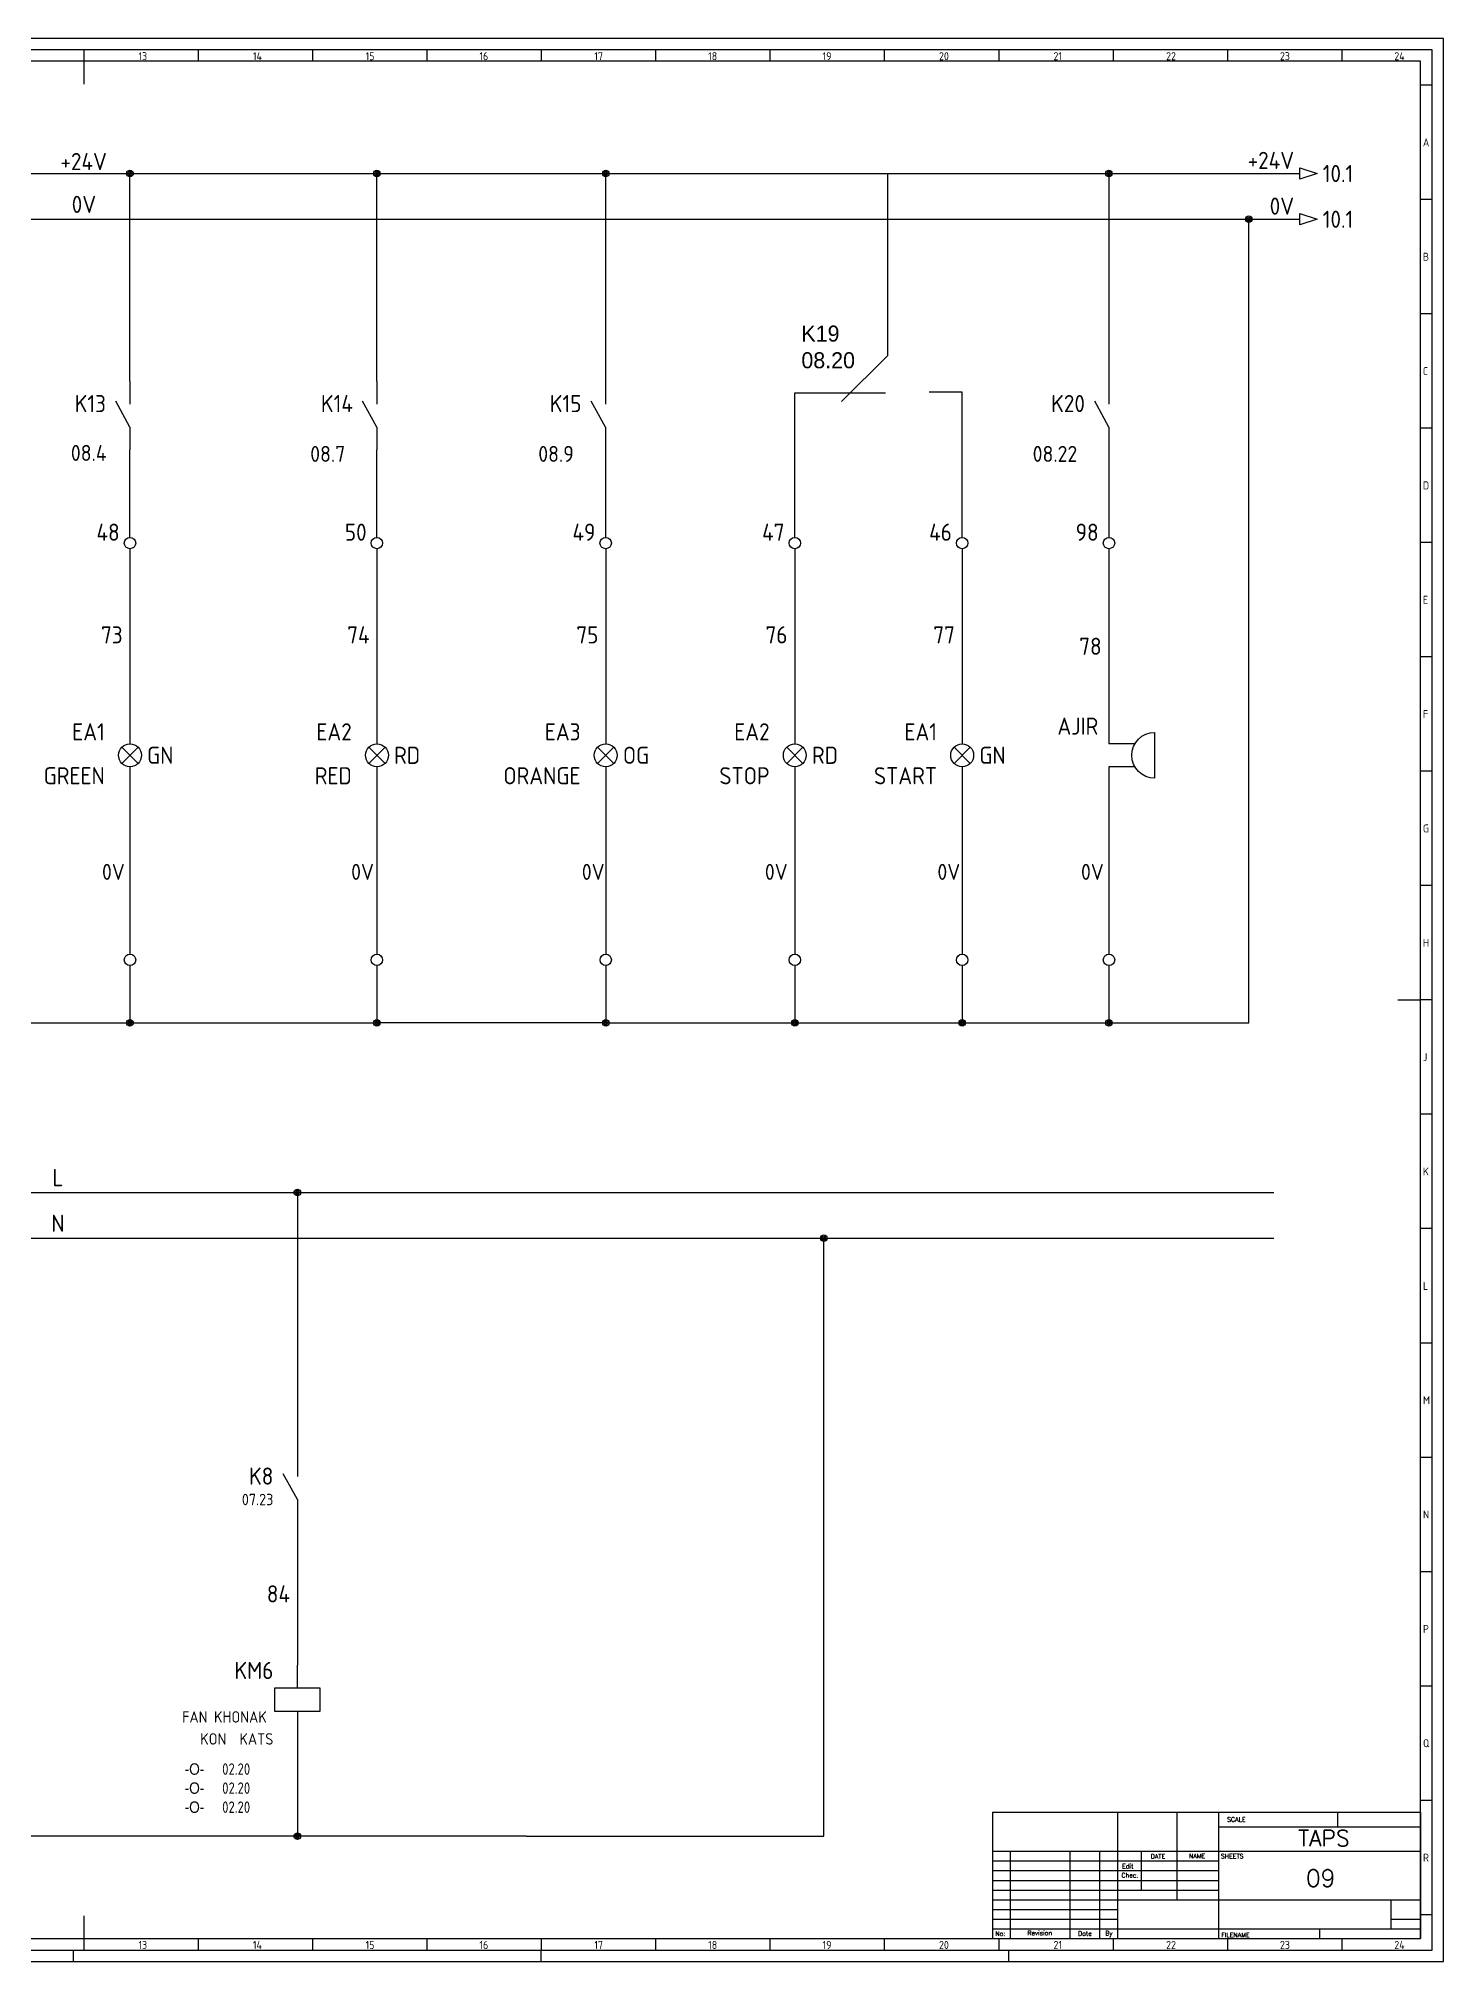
# Model space of a CAD drawing. Header units: millimetres. Extents: x 0 to 1189, y 5 to 892.
# Drawn here: x 575 to 1189, y 5 to 846 of the extents above; entities that cross this region are included whole.
import ezdxf
from ezdxf.enums import TextEntityAlignment as Align

# ---------------------------------------------------------------- set-up
doc = ezdxf.new("R2010")
doc.units = ezdxf.units.MM
doc.header["$LTSCALE"] = 12
for name, color, linetype in [('025', 1, 'Continuous'), ('035', 5, 'Continuous'), ('07', 7, 'Continuous'), ('DESC', 1, 'Continuous'), ('MISC', 2, 'Continuous'), ('RED_2.5mm^2', 1, 'Continuous'), ('SYMS', 7, 'Continuous'), ('TAGS', 51, 'Continuous'), ('WIREFIXED', 130, 'Continuous'), ('WIRENO', 70, 'Continuous'), ('WIREREF', 61, 'Continuous'), ('XREF', 7, 'Continuous'), ('XREFCHILD', 134, 'Continuous')]:
    doc.layers.add(name, color=color, linetype=linetype)
doc.styles.add('ISO Proportional', font='isocp.shx')
doc.styles.add('WD', font='romans.shx')
doc.styles.add('WD_IEC', font='ISOCP2.shx', dxfattribs={"width": 0.9, "height": 4})

# ---------------------------------------------------------------- blocks, each defined once
blk = doc.blocks.new('IEC_border_a0')
at = {"layer": '035', "color": 0}
for p, q in [((0, 841), (0, 0)), ((1189, 841), (0, 841)), ((44.5, 836), (44.5, 831)), ((94.5, 836), (94.5, 831)), ((105, 841), (105, 836)), ((144.5, 836), (144.5, 831)), ((194.5, 836), (194.5, 831)), ((244.5, 836), (244.5, 831)), ((294.5, 836), (294.5, 831)), ((344.5, 836), (344.5, 831)), ((394.5, 836), (394.5, 831)), ((444.5, 836), (444.5, 831)), ((494.5, 836), (494.5, 831)), ((544.5, 836), (544.5, 831)), ((594.5, 836), (594.5, 831)), ((644.5, 836), (644.5, 831)), ((694.5, 836), (694.5, 831)), ((744.5, 836), (744.5, 831)), ((794.5, 836), (794.5, 831)), ((844.5, 836), (844.5, 831)), ((894.5, 836), (894.5, 831)), ((944.5, 836), (944.5, 831)), ((994.5, 836), (994.5, 831)), ((1044.5, 836), (1044.5, 831)), ((1094.5, 836), (1094.5, 831)), ((1144.5, 836), (1144.5, 831)), ((1189, 0), (1189, 841)), ((9.98, 820.54), (5, 820.54)), ((1183.97, 820.54), (1178.98, 820.54)), ((9.98, 770.54), (5, 770.54)), ((1183.97, 770.54), (1178.98, 770.54)), ((9.98, 720.54), (5, 720.54)), ((1183.97, 720.54), (1178.98, 720.54)), ((9.98, 670.54), (5, 670.54)), ((1183.97, 670.54), (1178.98, 670.54)), ((9.98, 620.54), (5, 620.54)), ((1183.97, 620.54), (1178.98, 620.54)), ((0, 594), (5, 594)), ((10, 570.5), (5.02, 570.5)), ((1183.98, 570.5), (1179, 570.5)), ((10, 520.5), (5, 520.5)), ((1183.98, 520.5), (1178.98, 520.5)), ((10, 470.5), (5.02, 470.5)), ((1183.98, 470.5), (1179, 470.5)), ((10, 420.5), (5.02, 420.5)), ((1183.98, 420.5), (1179, 420.5)), ((1183.98, 420.5), (1179, 420.5)), ((10, 370.5), (5.02, 370.5)), ((1183.98, 370.5), (1179, 370.5)), ((10, 320.5), (5.02, 320.5)), ((1183.98, 320.5), (1179, 320.5)), ((0, 297), (5, 297)), ((10.02, 270.46), (5.03, 270.46)), ((1184, 270.46), (1179.02, 270.46)), ((1184, 270.46), (1179.02, 270.46)), ((10.02, 220.46), (5.03, 220.46)), ((1184, 220.46), (1179.02, 220.46)), ((10.02, 170.46), (5.03, 170.46)), ((1184, 170.46), (1179.02, 170.46)), ((10.02, 120.46), (5.03, 120.46)), ((1184, 120.46), (1179.02, 120.46)), ((10.02, 70.46), (5.03, 70.46)), ((1184, 70.46), (1179.02, 70.46)), ((10.03, 20.42), (5.05, 20.42)), ((1184.02, 20.42), (1179.03, 20.42)), ((44.5, 10), (44.5, 5)), ((94.5, 10), (94.5, 5)), ((144.5, 10), (144.5, 5)), ((194.5, 10), (194.5, 5)), ((244.5, 10), (244.5, 5)), ((294.5, 10), (294.5, 5)), ((344.5, 10), (344.5, 5)), ((394.5, 10), (394.5, 5)), ((444.5, 10), (444.5, 5)), ((494.5, 10), (494.5, 5)), ((544.5, 10), (544.5, 5)), ((594.5, 10), (594.5, 5)), ((644.5, 10), (644.5, 5)), ((694.5, 10), (694.5, 5)), ((744.5, 10), (744.5, 5)), ((744.5, 10), (744.5, 5)), ((794.5, 10), (794.5, 5)), ((844.5, 10), (844.5, 5)), ((894.5, 10), (894.5, 5)), ((944.5, 10), (944.5, 5)), ((994.5, 10), (994.5, 5)), ((1044.5, 10), (1044.5, 5)), ((1094.5, 10), (1094.5, 5)), ((1144.5, 10), (1144.5, 5)), ((0, 0), (1189, 0)), ((210, 0), (210, 5)), ((400, 0), (400, 5)), ((590, 0), (590, 5)), ((794.5, 0), (794.5, 5)), ((999, 0), (999, 5))]:
    blk.add_line(p, q, dxfattribs=at)
blk.add_lwpolyline([(10, 10), (1179, 10), (1179, 831), (10, 831)], close=True, dxfattribs=at)
at = {"layer": '07', "color": 0}
for p, q in [((594.5, 831), (594.5, 821)), ((10, 420.5), (20, 420.5)), ((1169, 420.5), (1179, 420.5)), ((594.5, 20), (594.5, 10))]:
    blk.add_line(p, q, dxfattribs=at)
blk.add_lwpolyline([(5, 5), (1184, 5), (1184, 836), (5, 836)], close=True, dxfattribs=at)
at = {"layer": '035', "color": 0, "style": 'ISO Proportional'}
for s, p in [('1', (18.31, 831.5)), ('2', (68.23, 831.5)), ('3', (118.18, 831.5)), ('4', (167.88, 831.5)), ('5', (218.34, 831.5)), ('6', (268.19, 831.5)), ('7', (318.17, 831.5)), ('8', (368.42, 831.5)), ('9', (418.46, 831.5)), ('10', (467.72, 831.5)), ('11', (517.49, 831.5)), ('12', (567.49, 831.5)), ('13', (618.42, 831.5)), ('14', (668.46, 831.5)), ('15', (717.72, 831.5)), ('16', (767.49, 831.5)), ('17', (817.72, 831.5)), ('18', (867.49, 831.5)), ('19', (917.49, 831.5)), ('20', (968.42, 831.5)), ('21', (1018.46, 831.5)), ('22', (1067.72, 831.5)), ('23', (1117.49, 831.5)), ('24', (1167.49, 831.5)), ('A', (6, 793.79)), ('A', (1179.98, 793.79)), ('B', (6, 743.79)), ('B', (1179.98, 743.79)), ('C', (6, 693.79)), ('C', (1179.98, 693.79)), ('D', (6, 643.79)), ('D', (1179.98, 643.79)), ('E', (6.02, 593.75)), ('E', (1180, 593.75)), ('F', (6.02, 543.75)), ('F', (1180, 543.75)), ('G', (6.02, 493.75)), ('G', (1180, 493.75)), ('H', (6.02, 443.75)), ('H', (1180, 443.75)), ('J', (6.02, 393.75)), ('J', (1180, 393.75)), ('K', (6.02, 343.75)), ('K', (1180, 343.75)), ('L', (6.03, 293.72)), ('L', (1180.02, 293.72)), ('M', (6.03, 243.72)), ('M', (1180.02, 243.72)), ('N', (6.03, 193.72)), ('N', (1180.02, 193.72)), ('P', (6.03, 143.72)), ('P', (1180.02, 143.72)), ('Q', (6.03, 93.72)), ('Q', (1180.02, 93.72)), ('R', (6.05, 43.68)), ('R', (1180.03, 43.68)), ('1', (18.31, 5.5)), ('2', (68.23, 5.5)), ('3', (118.18, 5.5)), ('4', (167.88, 5.5)), ('5', (218.34, 5.5)), ('6', (268.19, 5.5)), ('7', (318.17, 5.5)), ('8', (368.42, 5.5)), ('9', (418.46, 5.5)), ('10', (467.72, 5.5)), ('11', (517.49, 5.5)), ('12', (567.49, 5.5)), ('13', (618.42, 5.5)), ('14', (668.46, 5.5)), ('15', (717.72, 5.5)), ('16', (767.49, 5.5)), ('17', (817.72, 5.5)), ('18', (867.49, 5.5)), ('19', (917.49, 5.5)), ('20', (968.42, 5.5)), ('21', (1018.46, 5.5)), ('22', (1067.72, 5.5)), ('23', (1117.49, 5.5)), ('24', (1167.49, 5.5))]:
    blk.add_text(s, height=3.5, dxfattribs=at).set_placement(p)
blk = doc.blocks.new('IEC_tblock_a0')
at = {"layer": '035'}
for p, q in [((-106.6, 55.25), (-106.6, 17)), ((-36.4, 55.25), (-36.4, 48.88)), ((-88.4, 48.88), (0, 48.88)), ((-187.2, 34), (-88.4, 34)), ((-179.4, 38.25), (-179.4, 0)), ((-153.4, 38.25), (-153.4, 0)), ((-140.4, 38.25), (-140.4, 0)), ((-122.2, 38.25), (-122.2, 21.25)), ((-187.2, 29.75), (-88.4, 29.75)), ((-187.2, 25.5), (-88.4, 25.5)), ((-187.2, 21.25), (-88.4, 21.25)), ((-187.2, 17), (-132.6, 17)), ((-187.2, 12.75), (-132.6, 12.75)), ((-187.2, 8.5), (-132.6, 8.5)), ((-13, 8.5), (0, 8.5)), ((-187.2, 4.25), (0, 4.25)), ((-44.2, 4.25), (-44.2, 0))]:
    blk.add_line(p, q, dxfattribs=at)
at = {"layer": '07'}
for p, q in [((-187.2, 55.25), (0, 55.25)), ((-187.2, 55.25), (-187.2, 0)), ((-132.6, 55.25), (-132.6, 0)), ((-88.4, 55.25), (-88.4, 0)), ((0, 55.25), (0, 0)), ((-187.2, 38.25), (0, 38.25)), ((-132.6, 17), (0, 17)), ((-13, 17), (-13, 4.25)), ((-187.2, 0), (0, 0))]:
    blk.add_line(p, q, dxfattribs=at)
at = {"style": 'WD'}
for tag, p in [('SCALE', (-69.88, 51.07)), ('SH', (-8.74, 10.06)), ('FILENAME', (-68.15, 0.8))]:
    blk.add_attdef(tag, p, '', height=2, dxfattribs=at)
for tag, height, p in [('PROJDESC', 5, (-45.9, 29.2)), ('CKDATE', 2, (-114.85, 26.58)), ('EDDATE', 2, (-114.97, 30.8)), ('CKBY', 2, (-97.88, 26.3)), ('EDBY', 2, (-98.02, 30.86)), ('DWGDESC', 5, (-44.85, 19.72)), ('DWGNO', 3.5, (-48.54, 9.46))]:
    blk.add_attdef(tag, text='', height=height, dxfattribs=at).set_placement(p, align=Align.CENTER)
at = {"style": 'WD', "flags": 1}
blk.add_attdef('WD_TB', (-120.95, 11.91), '', height=2, dxfattribs=at)
at = {"layer": '025', "style": 'WD'}
for s, p in [('SCALE', (-80.57, 51.13)), ('NAME', (-97.74, 35.14)), ('No:', (-183.81, 1.19)), ('Revision', (-166.53, 1.47)), ('Date', (-146.79, 1.28)), ('By', (-136.33, 1.37))]:
    blk.add_text(s, height=2, dxfattribs=at).set_placement(p, align=Align.CENTER)
for s, p in [('DATE', (-118, 35)), ('SHEETS', (-87.38, 35.08)), ('Chec.', (-130.82, 26.72)), ('Edit', (-130.55, 30.72)), ('FILENAME', (-87.18, 0.61))]:
    blk.add_text(s, height=2, dxfattribs=at).set_placement(p)
blk = doc.blocks.new('WD_WNH')
at = {"linetype": 'Continuous', "style": 'WD_IEC', "width": 0.8}
blk.add_attdef('WIRENO', text='', height=2.5, dxfattribs=at).set_placement((0, 0.75), align=Align.CENTER)
at = {"style": 'WD_IEC', "flags": 1}
for tag, p in [('W08USER', (0, 0.375)), ('W04USER', (0, 0.875)), ('W05USER', (0, 0.75)), ('W09USER', (0, 0.25)), ('W03USER', (0, 1)), ('W06USER', (0, 0.625)), ('W07USER', (0, 0.5)), ('W02USER', (0, 1.125)), ('W01USER', (0, 1.25)), ('W10USER', (0, 0.125))]:
    blk.add_attdef(tag, text='', height=0.08, dxfattribs=at).set_placement(p, align=Align.CENTER)
blk = doc.blocks.new('HA1S1')
blk.add_lwpolyline([(0, 1.25), (3.75, 0), (0, -1.25)], close=True)
at = {"style": 'WD_IEC'}
for tag, height, flags, p in [('WIRENO', 2.5, 8, (-1.25, 1)), ('SIGCODE', 1, 1, (5, 1.8))]:
    blk.add_attdef(tag, text='', height=height, dxfattribs=dict(at, flags=flags)).set_placement(p, align=Align.RIGHT)
at = {"style": 'WD_IEC', "flags": 1}
blk.add_attdef('X4TERM01', (0, 0), '', height=0.32, dxfattribs=at)
at = {"style": 'WD_IEC'}
blk.add_attdef('XREF', text='', height=2.5, dxfattribs=at).set_placement((5, 0), align=Align.MIDDLE_LEFT)
blk.add_attdef('DESC1', text='', height=2.5, dxfattribs=at).set_placement((-1.25, -1), align=Align.TOP_RIGHT)
blk = doc.blocks.new('VT0002')
blk.add_circle((0, 0), 1.25)
at = {"style": 'WD_IEC'}
for tag, p in [('INST', (-2.25, 6.5)), ('LOC', (-2.25, 3.5)), ('DESC1', (-2.25, -6.25)), ('DESC2', (-2.25, -9.25)), ('DESC3', (-2.25, -12.25))]:
    blk.add_attdef(tag, text='', height=2.5, dxfattribs=at).set_placement(p, align=Align.RIGHT)
at = {"style": 'WD_IEC', "flags": 1}
for tag, p, height in [('ASSYCODE', (2.75, 10.75), 1), ('CATDESC', (2.75, 9.25), 1), ('MFG', (2.75, 7.25), 1.5), ('CAT', (2.75, 4.75), 1.5), ('X4PIN01', (-1.25, 1), 0.25), ('X4TERM01', (-1.25, 0), 0.25), ('X4TERMDESC01', (-1.25, 0.5), 0.4), ('STRIPSEQ', (0, 0), 0.025), ('X2PIN01', (0, 2.25), 0.25), ('X2TERM01', (0, 1.25), 0.25), ('X8PIN01', (0, -0.25), 0.25), ('X2TERMDESC01', (0, 1.75), 0.4), ('X1PIN01', (1.25, 1), 0.25), ('X1TERM01', (1.25, 0), 0.25), ('X1TERMDESC01', (1.25, 0.5), 0.4), ('LINKTERM', (0, -0.04), 0.025), ('X8TERM01', (0, -1.25), 0.25), ('X8TERMDESC01', (0, -0.75), 0.4)]:
    blk.add_attdef(tag, p, '', height=height, dxfattribs=at)
at = {"style": 'WD_IEC', "flags": 8}
for tag, height, p in [('TAGSTRIP', 2.5, (-2.25, 0.5)), ('TERM01', 2, (-2.25, -3.25))]:
    blk.add_attdef(tag, text='', height=height, dxfattribs=at).set_placement(p, align=Align.RIGHT)
blk = doc.blocks.new('WDDOT')
for radius in [0.72, 0.449, 0.223]:
    blk.add_circle((0, 0), radius)
blk = doc.blocks.new('VLT1G')
for p, q in [((0, 7.5), (0, 2.5)), ((-1.77, -1.77), (1.77, 1.77)), ((1.77, -1.77), (-1.77, 1.77)), ((0, -2.5), (0, -7.5))]:
    blk.add_line(p, q)
blk.add_circle((0, 0), 2.5)
at = {"style": 'WD_IEC'}
for tag, p in [('INST', (-5.5, 10.25)), ('LOC', (-5.5, 6.75)), ('TAG1', (-5.5, 3.25)), ('DESC1', (-5.5, -6.35)), ('DESC2', (-5.5, -9.85)), ('DESC3', (-5.5, -13.35))]:
    blk.add_attdef(tag, text='', height=2.5, dxfattribs=at).set_placement(p, align=Align.RIGHT)
blk.add_attdef('TERM01', text='', height=2, rotation=90, dxfattribs=at).set_placement((-1, 7.5), align=Align.RIGHT)
at = {"style": 'WD_IEC', "flags": 1}
for tag, p, height in [('X2TERM01', (0, 7.5), 0.32), ('X4LINK', (-3, 0), 0.32), ('X1LINK', (3, 0), 0.32), ('ASSYCODE', (1, -4), 1), ('X8TERM02', (0, -7.5), 0.32), ('FAMILY', (1, -5.5), 1), ('CATDESC', (1, -7), 1)]:
    blk.add_attdef(tag, p, '', height=height, dxfattribs=at)
at = {"style": 'WD_IEC', "flags": 9}
for tag, p in [('MFG', (-6, -0.25)), ('CAT', (-6, -2.75))]:
    blk.add_attdef(tag, text='', height=1.5, dxfattribs=at).set_placement(p, align=Align.RIGHT)
at = {"style": 'WD_IEC'}
blk.add_attdef('TERM02', (-1, -7.5), '', height=2, rotation=90, dxfattribs=at)
at = {"lineweight": 13, "style": 'WD_IEC'}
blk.add_attdef('COLOR', text='', height=2.5, dxfattribs=at).set_placement((3.75, 0), align=Align.MIDDLE_LEFT)
at = {"lineweight": 15, "style": 'WD_IEC'}
for tag, p in [('XREF', (-5.5, -18)), ('WDTAGALT', (-5.5, -21))]:
    blk.add_attdef(tag, text='', height=2.5, dxfattribs=at).set_placement(p, align=Align.RIGHT)
blk = doc.blocks.new('VLT1R')
for p, q in [((0, 7.5), (0, 2.5)), ((-1.77, -1.77), (1.77, 1.77)), ((1.77, -1.77), (-1.77, 1.77)), ((0, -2.5), (0, -7.5))]:
    blk.add_line(p, q)
blk.add_circle((0, 0), 2.5)
at = {"style": 'WD_IEC'}
for tag, p in [('INST', (-5.5, 10.25)), ('LOC', (-5.5, 6.75)), ('TAG1', (-5.5, 3.25)), ('DESC1', (-5.5, -6.35)), ('DESC2', (-5.5, -9.85)), ('DESC3', (-5.5, -13.35))]:
    blk.add_attdef(tag, text='', height=2.5, dxfattribs=at).set_placement(p, align=Align.RIGHT)
blk.add_attdef('TERM01', text='', height=2, rotation=90, dxfattribs=at).set_placement((-1, 7.5), align=Align.RIGHT)
at = {"style": 'WD_IEC', "flags": 1}
for tag, p, height in [('X2TERM01', (0, 7.5), 0.32), ('X4LINK', (-3, 0), 0.32), ('X1LINK', (3, 0), 0.32), ('ASSYCODE', (1, -4), 1), ('X8TERM02', (0, -7.5), 0.32), ('FAMILY', (1, -5.5), 1), ('CATDESC', (1, -7), 1)]:
    blk.add_attdef(tag, p, '', height=height, dxfattribs=at)
at = {"style": 'WD_IEC', "flags": 9}
for tag, p in [('MFG', (-6, -0.25)), ('CAT', (-6, -2.75))]:
    blk.add_attdef(tag, text='', height=1.5, dxfattribs=at).set_placement(p, align=Align.RIGHT)
at = {"style": 'WD_IEC'}
blk.add_attdef('TERM02', (-1, -7.5), '', height=2, rotation=90, dxfattribs=at)
at = {"lineweight": 13, "style": 'WD_IEC'}
blk.add_attdef('COLOR', text='', height=2.5, dxfattribs=at).set_placement((3.75, 0), align=Align.MIDDLE_LEFT)
at = {"lineweight": 15, "style": 'WD_IEC'}
for tag, p in [('XREF', (-5.5, -18)), ('WDTAGALT', (-5.5, -22))]:
    blk.add_attdef(tag, text='', height=2.5, dxfattribs=at).set_placement(p, align=Align.RIGHT)
blk = doc.blocks.new('VCR21')
for p, q in [((0, 7.5), (0, 2.5)), ((0, -2.5), (-3.12, 3.12)), ((0, -2.5), (0, -7.5))]:
    blk.add_line(p, q)
at = {"style": 'WD_IEC'}
for tag, p in [('INST', (-5.25, 6.75)), ('LOC', (-5.25, 3.75)), ('TAG2', (-5.25, 0.75)), ('XREF', (-5.25, -3.75)), ('DESC2', (-5.25, -9.75)), ('DESC1', (-5.25, -6.75)), ('DESC3', (-5.25, -12.75))]:
    blk.add_attdef(tag, text='', height=2.5, dxfattribs=at).set_placement(p, align=Align.RIGHT)
blk.add_attdef('TERM01', text='', height=2, rotation=90, dxfattribs=at).set_placement((-1, 7.5), align=Align.RIGHT)
at = {"style": 'WD_IEC', "flags": 1}
for tag, p, height in [('X2TERM01', (0, 7.5), 0.32), ('X4LINK', (-2.75, 0), 0.32), ('X1LINK', (-0.5, 0), 0.32), ('CONTACT', (4, -3.5), 1), ('FAMILY', (4, -5), 1), ('COMMON', (5.25, -4.75), 1), ('X8TERM02', (0, -7.5), 0.32)]:
    blk.add_attdef(tag, p, '', height=height, dxfattribs=at)
at = {"style": 'WD_IEC'}
blk.add_attdef('TERM02', (-1, -7.5), '', height=2, rotation=90, dxfattribs=at)
blk = doc.blocks.new('VLT1A')
for p, q in [((0, 7.5), (0, 2.5)), ((-1.77, -1.77), (1.77, 1.77)), ((1.77, -1.77), (-1.77, 1.77)), ((0, -2.5), (0, -7.5))]:
    blk.add_line(p, q)
blk.add_circle((0, 0), 2.5)
at = {"style": 'WD_IEC'}
for tag, p in [('INST', (-5.5, 10.25)), ('LOC', (-5.5, 6.75)), ('TAG1', (-5.5, 3.25)), ('DESC1', (-5.5, -6.35)), ('DESC2', (-5.5, -9.85)), ('DESC3', (-5.5, -13.35))]:
    blk.add_attdef(tag, text='', height=2.5, dxfattribs=at).set_placement(p, align=Align.RIGHT)
blk.add_attdef('TERM01', text='', height=2, rotation=90, dxfattribs=at).set_placement((-1, 7.5), align=Align.RIGHT)
at = {"style": 'WD_IEC', "flags": 1}
for tag, p, height in [('X2TERM01', (0, 7.5), 0.32), ('X4LINK', (-3, 0), 0.32), ('X1LINK', (3, 0), 0.32), ('ASSYCODE', (1, -4), 1), ('X8TERM02', (0, -7.5), 0.32), ('FAMILY', (1, -5.5), 1), ('CATDESC', (1, -7), 1)]:
    blk.add_attdef(tag, p, '', height=height, dxfattribs=at)
at = {"style": 'WD_IEC', "flags": 9}
for tag, p in [('MFG', (-6, -0.25)), ('CAT', (-6, -2.75))]:
    blk.add_attdef(tag, text='', height=1.5, dxfattribs=at).set_placement(p, align=Align.RIGHT)
at = {"style": 'WD_IEC'}
blk.add_attdef('TERM02', (-1, -7.5), '', height=2, rotation=90, dxfattribs=at)
at = {"lineweight": 13, "style": 'WD_IEC'}
blk.add_attdef('COLOR', text='', height=2.5, dxfattribs=at).set_placement((3.75, 0), align=Align.MIDDLE_LEFT)
at = {"lineweight": 15, "style": 'WD_IEC'}
for tag, p in [('XREF', (-5.5, -18)), ('WDTAGALT', (-5.5, -21))]:
    blk.add_attdef(tag, text='', height=2.5, dxfattribs=at).set_placement(p, align=Align.RIGHT)
blk = doc.blocks.new('VAN1Z')
for p, q in [((-10, -5), (-10, 5)), ((-5.67, 2.5), (0, 2.5)), ((-5.67, -2.5), (0, -2.5))]:
    blk.add_line(p, q)
blk.add_arc((-10, 0), 5, 270, 90)
at = {"style": 'WD_IEC'}
for tag, height, p in [('INST', 2.5, (-11.5, 11.5)), ('LOC', 2.5, (-11.5, 8)), ('TAG1', 2.5, (-11.5, 4.5)), ('TERM01', 2, (0, 3.5)), ('TERM02', 2, (0, -1.5)), ('DESC2', 2.5, (-11.5, -10.35)), ('DESC1', 2.5, (-11.5, -6.85)), ('DESC3', 2.5, (-11.5, -13.85)), ('XREF', 2.5, (-11.5, -18.85))]:
    blk.add_attdef(tag, text='', height=height, dxfattribs=at).set_placement(p, align=Align.RIGHT)
at = {"style": 'WD_IEC', "flags": 9}
for tag, p in [('MFG', (-11, 1)), ('CAT', (-11, -1.5))]:
    blk.add_attdef(tag, text='', height=1.5, dxfattribs=at).set_placement(p, align=Align.RIGHT)
at = {"style": 'WD_IEC', "flags": 1}
for tag, p, height in [('X2TERM01', (0, 2.5), 0.32), ('ASSYCODE', (-4, -4), 1), ('X8TERM02', (0, -2.5), 0.32), ('FAMILY', (-4, -5.5), 1), ('CATDESC', (-4, -7), 1)]:
    blk.add_attdef(tag, p, '', height=height, dxfattribs=at)
blk = doc.blocks.new('VMS1')
for p, q in [((0, 2.5), (0, 7.5)), ((0, -2.5), (0, -7.5))]:
    blk.add_line(p, q)
blk.add_lwpolyline([(-5, 2.5), (-5, -2.5), (5, -2.5), (5, 2.5)], close=True)
at = {"style": 'WD_IEC'}
for tag, p in [('INST', (-5.25, 10.5)), ('LOC', (-5.25, 7.5)), ('TAG1', (-5.25, 4.5)), ('DESC2', (-5.25, -9.85)), ('DESC1', (-5.25, -6.85)), ('DESC3', (-5.25, -12.85))]:
    blk.add_attdef(tag, text='', height=2.5, dxfattribs=at).set_placement(p, align=Align.RIGHT)
blk.add_attdef('TERM01', text='', height=2, rotation=90, dxfattribs=at).set_placement((-1, 7.5), align=Align.RIGHT)
at = {"style": 'WD_IEC', "flags": 1}
for tag, p, height in [('X2TERM01', (0, 7.5), 0.32), ('X4LINK', (-5, 0), 0.32), ('X1LINK', (5, 0), 0.32), ('ASSYCODE', (1, -4), 1), ('X8TERM02', (0, -7.5), 0.32), ('FAMILY', (1, -5.5), 1), ('CATDESC', (1, -7), 1)]:
    blk.add_attdef(tag, p, '', height=height, dxfattribs=at)
at = {"style": 'WD_IEC', "flags": 9}
for tag, p in [('MFG', (-6, 1)), ('CAT', (-6, -1.5))]:
    blk.add_attdef(tag, text='', height=1.5, dxfattribs=at).set_placement(p, align=Align.RIGHT)
at = {"style": 'WD_IEC'}
blk.add_attdef('TERM02', (-1, -7.5), '', height=2, rotation=90, dxfattribs=at)
at = {"lineweight": 9, "style": 'WD_IEC'}
for tag, p in [('NO', (-5.5, -16.5)), ('NC', (-5.5, -19.5))]:
    blk.add_attdef(tag, text='', height=2.5, dxfattribs=at).set_placement(p, align=Align.TOP_RIGHT)
for tag, p in [('XREFNO', (-4, -16.5)), ('XREFNC', (-4, -19.5))]:
    blk.add_attdef(tag, text='', height=2.5, dxfattribs=at).set_placement(p, align=Align.TOP_LEFT)
blk = doc.blocks.new('WD_WNV')
at = {"linetype": 'Continuous', "style": 'WD_IEC', "width": 0.8}
blk.add_attdef('WIRENO', text='', height=2.5, dxfattribs=at).set_placement((-1.6, 0), align=Align.MIDDLE_RIGHT)
at = {"style": 'WD_IEC', "flags": 1}
for tag, p in [('W08USER', (-1, 0.375)), ('W04USER', (-1, 0.875)), ('W05USER', (-1, 0.75)), ('W09USER', (-1, 0.25)), ('W03USER', (-1, 1)), ('W06USER', (-1, 0.625)), ('W07USER', (-1, 0.5)), ('W02USER', (-1, 1.125)), ('W01USER', (-1, 1.25)), ('W10USER', (-1, 0.125))]:
    blk.add_attdef(tag, text='', height=0.08, dxfattribs=at).set_placement(p, align=Align.CENTER)
blk = doc.blocks.new('WD_WNV1')
at = {"style": 'WD_IEC', "width": 0.8}
blk.add_attdef('WIRENO', text='', height=2.5, rotation=90, dxfattribs=at).set_placement((0, 0), align=Align.MIDDLE_CENTER)
at = {"style": 'WD_IEC', "flags": 1}
for tag, p in [('W04USER', (0, 0.375)), ('W05USER', (0, 0.25)), ('W03USER', (0, 0.5)), ('W06USER', (0, 0.125)), ('W07USER', (0, 0)), ('W02USER', (0, 0.625)), ('W01USER', (0, 0.75)), ('W08USER', (0, -0.125)), ('W09USER', (0, -0.25)), ('W10USER', (0, -0.375))]:
    blk.add_attdef(tag, text='', height=0.08, dxfattribs=at).set_placement(p, align=Align.CENTER)
at = {"style": 'WD_IEC'}
for tag, p in [('X2_TINY_DOT_DONT_REMOVE', (0, 1)), ('X8_TINY_DOT_DONT_REMOVE', (0, -1))]:
    blk.add_attdef(tag, p, '', height=0.002, dxfattribs=at)
at = {"style": 'WD_IEC', "flags": 1}
for tag, p in [('X2TERM01', (0, 1)), ('X8TERM01', (0, -1))]:
    blk.add_attdef(tag, p, '', height=0.2, dxfattribs=at)

msp = doc.modelspace()

# ---------------------------------------------------------------- linework, layer by layer
at = {"layer": 'RED_2.5mm^2', "color": 0}
for p, q in [((62.72, 786.87), (1126.18, 786.87)), ((614.69, 696.01), (614.69, 786.87)), ((722.66, 696.01), (722.66, 786.87)), ((822.69, 696.01), (822.69, 786.87)), ((1042.72, 786.87), (1042.72, 696.01)), ((62.72, 766.87), (1126.18, 766.87)), ((1103.88, 415.47), (1103.88, 766.87)), ((614.69, 627.77), (614.69, 666.01)), ((722.66, 627.77), (722.66, 666.01)), ((822.69, 627.77), (822.69, 666.01)), ((1042.72, 666.01), (1042.72, 627.77)), ((614.69, 622.77), (614.69, 547.46)), ((722.66, 622.77), (722.66, 547.46)), ((822.69, 622.77), (822.69, 547.46)), ((614.69, 517.46), (614.69, 445.47)), ((722.66, 517.46), (722.66, 445.47)), ((822.69, 517.46), (822.69, 445.47)), ((614.69, 440.47), (614.69, 415.47)), ((722.66, 440.47), (722.66, 415.47)), ((822.69, 440.47), (822.69, 415.47)), ((978.55, 440.47), (978.55, 415.47)), ((1042.72, 440.47), (1042.72, 415.47)), ((263.94, 415.47), (722.66, 415.47)), ((822.69, 415.47), (722.66, 415.47)), ((822.69, 415.47), (1042.72, 415.47)), ((1042.72, 415.47), (1103.88, 415.47)), ((51.34, 341.25), (1114.82, 341.25)), ((51.34, 321.25), (1114.82, 321.25)), ((918.01, 59.79), (918.01, 321.25)), ((660.48, 59.79), (160.48, 59.79)), ((787.89, 59.79), (660.48, 59.79)), ((787.89, 59.79), (918.01, 59.79))]:
    msp.add_line(p, q, dxfattribs=at)
at = {"layer": 'RED_2.5mm^2'}
for p, q in [((945.89, 786.87), (945.89, 707.19)), ((945.89, 707.19), (925.81, 687.11)), ((905.36, 627.77), (905.36, 690.98)), ((905.36, 690.98), (944.99, 690.98)), ((978.55, 691.27), (964.09, 691.27)), ((978.55, 627.77), (978.55, 691.27)), ((905.36, 622.77), (905.36, 547.46)), ((978.55, 622.77), (978.55, 547.46)), ((1042.72, 622.77), (1042.72, 537.46)), ((1042.72, 527.46), (1042.72, 445.47)), ((905.36, 517.46), (905.36, 445.47)), ((978.55, 517.46), (978.55, 445.47)), ((905.36, 440.47), (905.36, 415.47)), ((687.88, 341.25), (687.88, 226.99)), ((687.88, 196.99), (687.88, 134.49)), ((687.88, 104.49), (687.88, 59.79))]:
    msp.add_line(p, q, dxfattribs=at)

# ---------------------------------------------------------------- block references
msp.add_blockref('IEC_border_a0', (0, 4.94))
ref = msp.add_blockref('IEC_tblock_a0', (1179, 14.94))
ref.add_attrib('SH', '09', (1128.87, 37.67), dxfattribs={"height": 7.5, "style": 'WD'})
ref.add_attrib('PROJDESC', 'TAPS', dxfattribs={"height": 7, "style": 'WD'}).set_placement((1136.73, 55.42), align=Align.CENTER)
at = {"layer": 'SYMS'}
ref = msp.add_blockref('HA1S1', (1126.18, 786.87), dxfattribs=dict(at, xscale=2, yscale=2, zscale=2))
ref.add_attrib('XREF', '10.1', dxfattribs={"layer": 'XREF', "height": 7.5, "style": 'WD_IEC'}).set_placement((1136.18, 786.87), align=Align.MIDDLE_LEFT)
ref.add_attrib('WIRENO', '+24V', dxfattribs={"layer": 'WIREREF', "height": 7.5, "style": 'WD_IEC', "flags": 8}).set_placement((1123.68, 788.87), align=Align.RIGHT)
at = {"layer": 'SYMS', "color": 0, "xscale": 2, "yscale": 2, "zscale": 2}
for name, p in [('WDDOT', (614.69, 786.87)), ('WDDOT', (722.66, 786.87)), ('WDDOT', (822.69, 786.87)), ('WDDOT', (1042.72, 786.87)), ('VT0002', (614.69, 442.97)), ('VT0002', (722.66, 442.97)), ('VT0002', (822.7, 442.97)), ('VT0002', (905.36, 442.97)), ('VT0002', (978.55, 442.97)), ('VT0002', (1042.72, 442.97)), ('WDDOT', (614.69, 415.47)), ('WDDOT', (722.66, 415.47)), ('WDDOT', (822.69, 415.47)), ('WDDOT', (1042.72, 415.47)), ('WDDOT', (687.88, 341.25)), ('WDDOT', (918.01, 321.25))]:
    msp.add_blockref(name, p, dxfattribs=at)
at = {"layer": 'SYMS'}
ref = msp.add_blockref('HA1S1', (1126.18, 766.87), dxfattribs=dict(at, xscale=2, yscale=2, zscale=2))
ref.add_attrib('XREF', '10.1', dxfattribs={"layer": 'XREF', "height": 7.5, "style": 'WD_IEC'}).set_placement((1136.18, 766.87), align=Align.MIDDLE_LEFT)
ref.add_attrib('WIRENO', '0V', dxfattribs={"layer": 'WIREREF', "height": 7.5, "style": 'WD_IEC', "flags": 8}).set_placement((1123.68, 768.87), align=Align.RIGHT)
at = {"layer": 'SYMS', "xscale": 2, "yscale": 2, "zscale": 2}
for p in [(1103.88, 766.87), (905.36, 415.47), (978.55, 415.47), (687.88, 59.79)]:
    msp.add_blockref('WDDOT', p, dxfattribs=at)
at = {"layer": 'SYMS', "color": 0}
ref = msp.add_blockref('VCR21', (614.69, 681.01), dxfattribs=dict(at, xscale=2, yscale=2, zscale=2))
ref.add_attrib('XREF', '08.4', dxfattribs={"layer": 'XREFCHILD', "height": 7, "style": 'WD_IEC'}).set_placement((604.48, 661.18), align=Align.RIGHT)
ref.add_attrib('TAG2', 'K13', dxfattribs={"layer": 'TAGS', "height": 7.5, "style": 'WD_IEC'}).set_placement((604.19, 682.51), align=Align.RIGHT)
ref = msp.add_blockref('VCR21', (722.67, 681.01), dxfattribs=dict(at, xscale=2, yscale=2, zscale=2))
ref.add_attrib('XREF', '08.7', dxfattribs={"layer": 'XREFCHILD', "height": 7, "style": 'WD_IEC'}).set_placement((708.81, 660.76), align=Align.RIGHT)
ref.add_attrib('TAG2', 'K14', dxfattribs={"layer": 'TAGS', "height": 7.5, "style": 'WD_IEC'}).set_placement((712.17, 682.51), align=Align.RIGHT)
ref = msp.add_blockref('VCR21', (822.6, 681.01), dxfattribs=dict(at, xscale=2, yscale=2, zscale=2))
ref.add_attrib('XREF', '08.9', dxfattribs={"layer": 'XREFCHILD', "height": 7, "style": 'WD_IEC'}).set_placement((808.75, 660.76), align=Align.RIGHT)
ref.add_attrib('TAG2', 'K15', dxfattribs={"layer": 'TAGS', "height": 7.5, "style": 'WD_IEC'}).set_placement((812.1, 682.51), align=Align.RIGHT)
ref = msp.add_blockref('VCR21', (1042.72, 681.01), dxfattribs=dict(at, xscale=2, yscale=2, zscale=2))
ref.add_attrib('XREF', '08.22', dxfattribs={"layer": 'XREFCHILD', "height": 7, "style": 'WD_IEC'}).set_placement((1028.86, 660.76), align=Align.RIGHT)
ref.add_attrib('TAG2', 'K20', dxfattribs={"layer": 'TAGS', "height": 7.5, "style": 'WD_IEC'}).set_placement((1032.22, 682.51), align=Align.RIGHT)
ref = msp.add_blockref('VT0002', (614.69, 625.27), dxfattribs=dict(at, xscale=2, yscale=2, zscale=2))
ref.add_attrib('TAGSTRIP', '48', dxfattribs={"layer": 'TAGS', "height": 7.5, "style": 'WD_IEC', "flags": 8}).set_placement((610.19, 626.27), align=Align.RIGHT)
ref = msp.add_blockref('VT0002', (722.66, 625.27), dxfattribs=dict(at, xscale=2, yscale=2, zscale=2))
ref.add_attrib('TAGSTRIP', '50', dxfattribs={"layer": 'TAGS', "height": 7.5, "style": 'WD_IEC', "flags": 8}).set_placement((718.16, 626.27), align=Align.RIGHT)
ref = msp.add_blockref('VT0002', (822.69, 625.27), dxfattribs=dict(at, xscale=2, yscale=2, zscale=2))
ref.add_attrib('TAGSTRIP', '49', dxfattribs={"layer": 'TAGS', "height": 7.5, "style": 'WD_IEC', "flags": 8}).set_placement((818.19, 626.27), align=Align.RIGHT)
ref = msp.add_blockref('VT0002', (905.36, 625.27), dxfattribs=dict(at, xscale=2, yscale=2, zscale=2))
ref.add_attrib('TAGSTRIP', '47', dxfattribs={"layer": 'TAGS', "height": 7.5, "style": 'WD_IEC', "flags": 8}).set_placement((900.86, 626.27), align=Align.RIGHT)
ref = msp.add_blockref('VT0002', (978.55, 625.27), dxfattribs=dict(at, xscale=2, yscale=2, zscale=2))
ref.add_attrib('TAGSTRIP', '46', dxfattribs={"layer": 'TAGS', "height": 7.5, "style": 'WD_IEC', "flags": 8}).set_placement((974.05, 626.27), align=Align.RIGHT)
ref = msp.add_blockref('VT0002', (1042.72, 625.27), dxfattribs=dict(at, xscale=2, yscale=2, zscale=2))
ref.add_attrib('TAGSTRIP', '98', dxfattribs={"layer": 'TAGS', "height": 7.5, "style": 'WD_IEC', "flags": 8}).set_placement((1038.22, 626.27), align=Align.RIGHT)
ref = msp.add_blockref('VLT1G', (614.69, 532.46), dxfattribs=dict(at, xscale=2, yscale=2, zscale=2))
ref.add_attrib('DESC1', 'GREEN', dxfattribs={"layer": 'DESC', "height": 7.5, "style": 'WD_IEC'}).set_placement((603.69, 519.76), align=Align.RIGHT)
ref.add_attrib('COLOR', 'GN', dxfattribs={"layer": 'MISC', "lineweight": 13, "height": 7.5, "style": 'WD_IEC'}).set_placement((622.19, 532.46), align=Align.MIDDLE_LEFT)
ref.add_attrib('TAG1', 'EA1', dxfattribs={"layer": 'TAGS', "height": 7.5, "style": 'WD_IEC'}).set_placement((603.69, 538.96), align=Align.RIGHT)
ref = msp.add_blockref('VLT1R', (722.66, 532.46), dxfattribs=dict(at, xscale=2, yscale=2, zscale=2))
ref.add_attrib('DESC1', 'RED', dxfattribs={"layer": 'DESC', "height": 7.5, "style": 'WD_IEC'}).set_placement((711.66, 519.76), align=Align.RIGHT)
ref.add_attrib('COLOR', 'RD', dxfattribs={"layer": 'MISC', "lineweight": 13, "height": 7.5, "style": 'WD_IEC'}).set_placement((730.16, 532.46), align=Align.MIDDLE_LEFT)
ref.add_attrib('TAG1', 'EA2', dxfattribs={"layer": 'TAGS', "height": 7.5, "style": 'WD_IEC'}).set_placement((711.66, 538.96), align=Align.RIGHT)
at = {"layer": 'SYMS'}
ref = msp.add_blockref('VLT1A', (822.69, 532.46), dxfattribs=dict(at, xscale=2, yscale=2, zscale=2))
ref.add_attrib('DESC1', 'ORANGE', dxfattribs={"layer": 'DESC', "height": 7.5, "style": 'WD_IEC'}).set_placement((811.69, 519.76), align=Align.RIGHT)
ref.add_attrib('COLOR', 'OG', dxfattribs={"layer": 'MISC', "lineweight": 13, "height": 7.5, "style": 'WD_IEC'}).set_placement((830.19, 532.46), align=Align.MIDDLE_LEFT)
ref.add_attrib('TAG1', 'EA3', dxfattribs={"layer": 'TAGS', "height": 7.5, "style": 'WD_IEC'}).set_placement((811.69, 538.96), align=Align.RIGHT)
ref = msp.add_blockref('VLT1R', (905.36, 532.46), dxfattribs=dict(at, xscale=2, yscale=2, zscale=2))
ref.add_attrib('DESC1', 'STOP', dxfattribs={"layer": 'DESC', "height": 7.5, "style": 'WD_IEC'}).set_placement((894.36, 519.76), align=Align.RIGHT)
ref.add_attrib('COLOR', 'RD', dxfattribs={"layer": 'MISC', "lineweight": 13, "height": 7.5, "style": 'WD_IEC'}).set_placement((912.86, 532.46), align=Align.MIDDLE_LEFT)
ref.add_attrib('TAG1', 'EA2', dxfattribs={"layer": 'TAGS', "height": 7.5, "style": 'WD_IEC'}).set_placement((894.36, 538.96), align=Align.RIGHT)
ref = msp.add_blockref('VLT1G', (978.55, 532.46), dxfattribs=dict(at, xscale=2, yscale=2, zscale=2))
ref.add_attrib('DESC1', 'START', dxfattribs={"layer": 'DESC', "height": 7.5, "style": 'WD_IEC'}).set_placement((967.55, 519.76), align=Align.RIGHT)
ref.add_attrib('COLOR', 'GN', dxfattribs={"layer": 'MISC', "lineweight": 13, "height": 7.5, "style": 'WD_IEC'}).set_placement((986.05, 532.46), align=Align.MIDDLE_LEFT)
ref.add_attrib('TAG1', 'EA1', dxfattribs={"layer": 'TAGS', "height": 7.5, "style": 'WD_IEC'}).set_placement((967.55, 538.96), align=Align.RIGHT)
ref = msp.add_blockref('VAN1Z', (1042.72, 532.46), dxfattribs=dict(at, xscale=-2, yscale=2, zscale=2))
ref.add_attrib('TAG1', 'AJIR', dxfattribs={"layer": 'TAGS', "height": 7.5, "style": 'WD_IEC'}).set_placement((1038.06, 541.46), align=Align.RIGHT)
ref = msp.add_blockref('VCR21', (687.88, 211.99), dxfattribs=dict(at, xscale=2, yscale=2, zscale=2))
ref.add_attrib('XREF', '07.23', dxfattribs={"layer": 'XREFCHILD', "height": 5, "style": 'WD_IEC'}).set_placement((677.38, 204.49), align=Align.RIGHT)
ref.add_attrib('TAG2', 'K8', dxfattribs={"layer": 'TAGS', "height": 7.5, "style": 'WD_IEC'}).set_placement((677.38, 213.49), align=Align.RIGHT)
ref = msp.add_blockref('VMS1', (687.88, 119.49), dxfattribs=dict(at, xscale=2, yscale=2, zscale=2))
ref.add_attrib('DESC2', 'KON  KATS', dxfattribs={"layer": 'DESC', "height": 5, "style": 'WD_IEC'}).set_placement((677.38, 99.79), align=Align.RIGHT)
ref.add_attrib('DESC1', 'FAN KHONAK ', dxfattribs={"layer": 'DESC', "height": 5, "style": 'WD_IEC'}).set_placement((677.38, 109.4), align=Align.RIGHT)
ref.add_attrib('TAG1', 'KM6', dxfattribs={"layer": 'TAGS', "height": 7.5, "style": 'WD_IEC'}).set_placement((677.38, 128.49), align=Align.RIGHT)
at = {"layer": 'WIREFIXED'}
ref = msp.add_blockref('WD_WNV1', (607.44, 481.46), dxfattribs=dict(at, xscale=2, yscale=2, zscale=2, rotation=270))
ref.add_attrib('X8_TINY_DOT_DONT_REMOVE', '.', (603.83, 481.46), dxfattribs={"layer": 'MISC', "height": 0.004, "rotation": 270, "style": 'WD_IEC'})
ref.add_attrib('X2_TINY_DOT_DONT_REMOVE', '.', (611.04, 481.46), dxfattribs={"layer": 'MISC', "height": 0.004, "rotation": 270, "style": 'WD_IEC'})
ref.add_attrib('WIRENOF', '0V', dxfattribs={"height": 7, "style": 'WD_IEC'}).set_placement((607.44, 481.46), align=Align.MIDDLE_CENTER)
ref = msp.add_blockref('WD_WNV1', (716.37, 481.46), dxfattribs=dict(at, xscale=2, yscale=2, zscale=2, rotation=270))
ref.add_attrib('X8_TINY_DOT_DONT_REMOVE', '.', (712.77, 481.46), dxfattribs={"layer": 'MISC', "height": 0.004, "rotation": 270, "style": 'WD_IEC'})
ref.add_attrib('X2_TINY_DOT_DONT_REMOVE', '.', (719.97, 481.46), dxfattribs={"layer": 'MISC', "height": 0.004, "rotation": 270, "style": 'WD_IEC'})
ref.add_attrib('WIRENOF', '0V', dxfattribs={"height": 7, "style": 'WD_IEC'}).set_placement((716.37, 481.46), align=Align.MIDDLE_CENTER)
ref = msp.add_blockref('WD_WNV1', (817.23, 481.46), dxfattribs=dict(at, xscale=2, yscale=2, zscale=2, rotation=270))
ref.add_attrib('X8_TINY_DOT_DONT_REMOVE', '.', (813.63, 481.46), dxfattribs={"layer": 'MISC', "height": 0.004, "rotation": 270, "style": 'WD_IEC'})
ref.add_attrib('X2_TINY_DOT_DONT_REMOVE', '.', (820.83, 481.46), dxfattribs={"layer": 'MISC', "height": 0.004, "rotation": 270, "style": 'WD_IEC'})
ref.add_attrib('WIRENOF', '0V', dxfattribs={"height": 7, "style": 'WD_IEC'}).set_placement((817.23, 481.46), align=Align.MIDDLE_CENTER)
ref = msp.add_blockref('WD_WNV1', (897.26, 481.46), dxfattribs=dict(at, xscale=2, yscale=2, zscale=2, rotation=270))
ref.add_attrib('X8_TINY_DOT_DONT_REMOVE', '.', (893.66, 481.46), dxfattribs={"layer": 'MISC', "height": 0.004, "rotation": 270, "style": 'WD_IEC'})
ref.add_attrib('X2_TINY_DOT_DONT_REMOVE', '.', (900.86, 481.46), dxfattribs={"layer": 'MISC', "height": 0.004, "rotation": 270, "style": 'WD_IEC'})
ref.add_attrib('WIRENOF', '0V', dxfattribs={"height": 7, "style": 'WD_IEC'}).set_placement((897.26, 481.46), align=Align.MIDDLE_CENTER)
ref = msp.add_blockref('WD_WNV1', (972.7, 481.46), dxfattribs=dict(at, xscale=2, yscale=2, zscale=2, rotation=270))
ref.add_attrib('X8_TINY_DOT_DONT_REMOVE', '.', (969.1, 481.46), dxfattribs={"layer": 'MISC', "height": 0.004, "rotation": 270, "style": 'WD_IEC'})
ref.add_attrib('X2_TINY_DOT_DONT_REMOVE', '.', (976.3, 481.46), dxfattribs={"layer": 'MISC', "height": 0.004, "rotation": 270, "style": 'WD_IEC'})
ref.add_attrib('WIRENOF', '0V', dxfattribs={"height": 7, "style": 'WD_IEC'}).set_placement((972.7, 481.46), align=Align.MIDDLE_CENTER)
ref = msp.add_blockref('WD_WNV1', (1035.48, 481.46), dxfattribs=dict(at, xscale=2, yscale=2, zscale=2, rotation=270))
ref.add_attrib('X8_TINY_DOT_DONT_REMOVE', '.', (1031.88, 481.46), dxfattribs={"layer": 'MISC', "height": 0.004, "rotation": 270, "style": 'WD_IEC'})
ref.add_attrib('X2_TINY_DOT_DONT_REMOVE', '.', (1039.08, 481.46), dxfattribs={"layer": 'MISC', "height": 0.004, "rotation": 270, "style": 'WD_IEC'})
ref.add_attrib('WIRENOF', '0V', dxfattribs={"height": 7, "style": 'WD_IEC'}).set_placement((1035.48, 481.46), align=Align.MIDDLE_CENTER)
at = {"layer": 'WIRENO'}
ref = msp.add_blockref('WD_WNH', (594.45, 786.87), dxfattribs=dict(at, xscale=2, yscale=2, zscale=2))
ref.add_attrib('WIRENO', '+24V', dxfattribs={"linetype": 'Continuous', "height": 7.5, "style": 'WD_IEC'}).set_placement((594.45, 788.37), align=Align.CENTER)
at = {"layer": 'WIRENO', "color": 0}
ref = msp.add_blockref('WD_WNH', (594.45, 766.87), dxfattribs=dict(at, xscale=2, yscale=2, zscale=2))
ref.add_attrib('WIRENO', '0V', dxfattribs={"linetype": 'Continuous', "height": 7.5, "style": 'WD_IEC'}).set_placement((594.56, 769.63), align=Align.CENTER)
at = {"layer": 'WIRENO'}
ref = msp.add_blockref('WD_WNV', (614.69, 585.12), dxfattribs=dict(at, xscale=2, yscale=2, zscale=2))
ref.add_attrib('WIRENO', '73', dxfattribs={"linetype": 'Continuous', "height": 7.5, "style": 'WD_IEC'}).set_placement((611.49, 585.12), align=Align.MIDDLE_RIGHT)
ref = msp.add_blockref('WD_WNV', (722.66, 585.12), dxfattribs=dict(at, xscale=2, yscale=2, zscale=2))
ref.add_attrib('WIRENO', '74', dxfattribs={"linetype": 'Continuous', "height": 7.5, "style": 'WD_IEC'}).set_placement((719.46, 585.12), align=Align.MIDDLE_RIGHT)
ref = msp.add_blockref('WD_WNV', (822.69, 585.12), dxfattribs=dict(at, xscale=2, yscale=2, zscale=2))
ref.add_attrib('WIRENO', '75', dxfattribs={"linetype": 'Continuous', "height": 7.5, "style": 'WD_IEC'}).set_placement((819.49, 585.12), align=Align.MIDDLE_RIGHT)
ref = msp.add_blockref('WD_WNV', (905.36, 585.12), dxfattribs=dict(at, xscale=2, yscale=2, zscale=2))
ref.add_attrib('WIRENO', '76', dxfattribs={"linetype": 'Continuous', "height": 7.5, "style": 'WD_IEC'}).set_placement((902.16, 585.12), align=Align.MIDDLE_RIGHT)
ref = msp.add_blockref('WD_WNV', (978.55, 585.12), dxfattribs=dict(at, xscale=2, yscale=2, zscale=2))
ref.add_attrib('WIRENO', '77', dxfattribs={"linetype": 'Continuous', "height": 7.5, "style": 'WD_IEC'}).set_placement((975.35, 585.12), align=Align.MIDDLE_RIGHT)
ref = msp.add_blockref('WD_WNV', (1042.72, 580.12), dxfattribs=dict(at, xscale=2, yscale=2, zscale=2))
ref.add_attrib('WIRENO', '78', dxfattribs={"linetype": 'Continuous', "height": 7.5, "style": 'WD_IEC'}).set_placement((1039.52, 580.12), align=Align.MIDDLE_RIGHT)
ref = msp.add_blockref('WD_WNH', (583.08, 341.25), dxfattribs=dict(at, xscale=2, yscale=2, zscale=2))
ref.add_attrib('WIRENO', 'L', dxfattribs={"linetype": 'Continuous', "height": 7.5, "style": 'WD_IEC'}).set_placement((583.19, 344.02), align=Align.CENTER)
ref = msp.add_blockref('WD_WNH', (583.08, 321.25), dxfattribs=dict(at, xscale=2, yscale=2, zscale=2))
ref.add_attrib('WIRENO', 'N', dxfattribs={"linetype": 'Continuous', "height": 7.5, "style": 'WD_IEC'}).set_placement((583.19, 324.02), align=Align.CENTER)
ref = msp.add_blockref('WD_WNV', (687.88, 165.74), dxfattribs=dict(at, xscale=2, yscale=2, zscale=2))
ref.add_attrib('WIRENO', '84', dxfattribs={"linetype": 'Continuous', "height": 7.5, "style": 'WD_IEC'}).set_placement((684.68, 165.74), align=Align.MIDDLE_RIGHT)

# ---------------------------------------------------------------- texts
at = {"layer": 'RED_2.5mm^2', "color": 0, "insert": (908.25, 720.38), "char_height": 7, "attachment_point": 1}
msp.add_mtext_dynamic_manual_height_columns('K19\\P08.20', width=30.5914, gutter_width=35, heights=[0], dxfattribs=at)
at = {"layer": 'XREF', "color": 0, "insert": (633.34, 91.62), "char_height": 5, "attachment_point": 1, "style": 'WD_IEC'}
msp.add_mtext('{\\Fmonotxt|c0;\\H0.67x;  \\Facaderef|c0;\\H1.49254x;-O-} {\\Fmonotxt|c0;\\H0.67x; } 02.20\\P{\\Fmonotxt|c0;\\H0.67x;  \\Facaderef|c0;\\H1.49254x;-O-} {\\Fmonotxt|c0;\\H0.67x; } 02.20\\P{\\Fmonotxt|c0;\\H0.67x;  \\Facaderef|c0;\\H1.49254x;-O-} {\\Fmonotxt|c0;\\H0.67x; } 02.20', dxfattribs=at)

doc.saveas('drawing.dxf')
